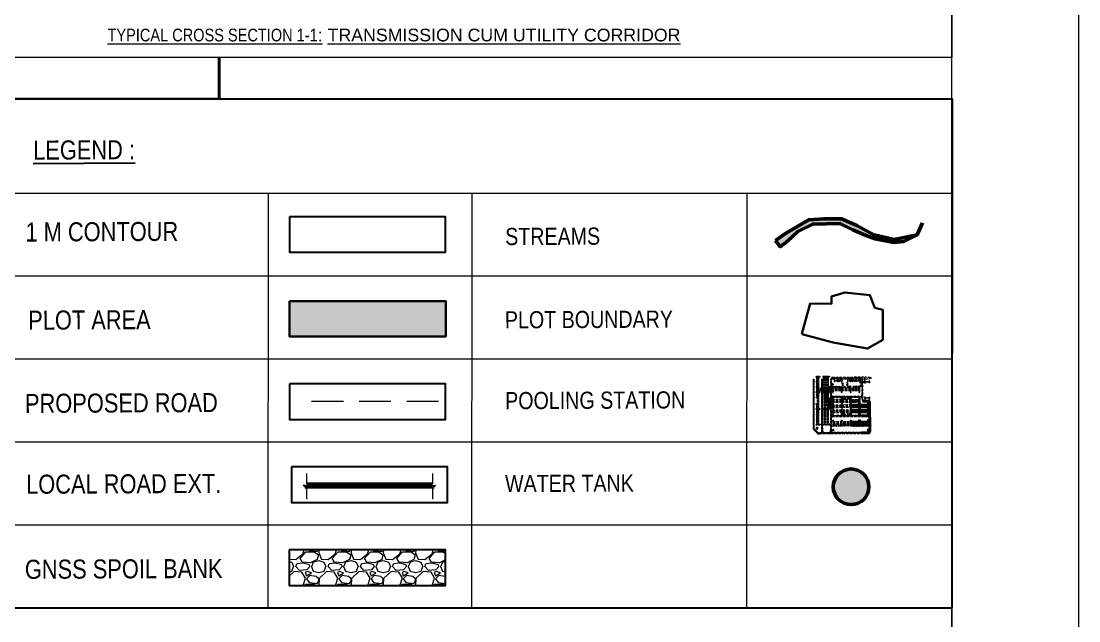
# Model space of a CAD drawing. Header units: metres. Extents: x 199095 to 216734, y 1644234 to 1657008.
# Drawn here: x 212570 to 216734, y 1646596 to 1648958 of the extents above; entities that cross this region are included whole.
import ezdxf

# ---------------------------------------------------------------- set-up
doc = ezdxf.new("R2010")
doc.units = ezdxf.units.M
for name, pattern in [('CENTER', [2, 1.25, -0.25, 0.25, -0.25]), ('DASHED', [0.75, 0.5, -0.25]), ('HIDDEN', [0.375, 0.25, -0.125]), ('PHANTOM2', [1.25, 0.625, -0.125, 0.125, -0.125, 0.125, -0.125])]:
    doc.linetypes.add(name, pattern=pattern)
doc.layers.add('ASSIGNED LAND', color=7, linetype='Continuous', true_color=0xffffdb)
for name, color, linetype in [('C-ANNO-MATC', 7, 'DASHED'), ('E-LAY-DIM', 7, 'Continuous'), ('E-LAY-ROAD', 7, 'Continuous'), ('G_CART TRACK', 6, 'DASHED'), ('GRID LINES', 250, 'Continuous'), ('name power lines', 1, 'Continuous'), ('Names', 1, 'Continuous'), ('TITLE BOX', 7, 'Continuous')]:
    doc.layers.add(name, color=color, linetype=linetype)
for name, color, linetype, lineweight in [('E-LAY-CNTRL', 1, 'CENTER', 0), ('E-LAY-EXIST', 8, 'HIDDEN', 0), ('PLOT BOUNDARY', 1, 'Continuous', 30), ('STREAM', 141, 'Continuous', 0)]:
    doc.layers.add(name, color=color, linetype=linetype, lineweight=lineweight)
doc.styles.get("Standard").update_dxf_attribs({"font": 'ARIALN.TTF'})

# ---------------------------------------------------------------- blocks, each defined once
blk = doc.blocks.new('TWR_CTG_p')
for p, q in [((-750, 750), (-1750, 1250)), ((1750, 1250), (750, 750)), ((-750, -750), (-1750, -1250)), ((750, -750), (1750, -1250))]:
    blk.add_line(p, q)
for points in [[(-1750, -1250), (1750, -1250), (1750, 1250), (-1750, 1250)], [(-750, -750), (750, -750), (750, 750), (-750, 750)]]:
    blk.add_lwpolyline(points, close=True)
blk = doc.blocks.new('TWR_CTH_p')
for p, q in [((-750, 750), (-1750, 1250)), ((1750, 1250), (750, 750)), ((-750, -750), (-1750, -1250)), ((750, -750), (1750, -1250))]:
    blk.add_line(p, q)
for points in [[(-1750, -1250), (1750, -1250), (1750, 1250), (-1750, 1250)], [(-750, -750), (750, -750), (750, 750), (-750, 750)]]:
    blk.add_lwpolyline(points, close=True)
blk = doc.blocks.new('TWR_CC_p')
for p, q in [((-750, 750), (-1750, 1250)), ((1750, 1250), (750, 750)), ((-750, -750), (-1750, -1250)), ((750, -750), (1750, -1250))]:
    blk.add_line(p, q)
for points in [[(-1750, -1250), (1750, -1250), (1750, 1250), (-1750, 1250)], [(-750, -750), (750, -750), (750, 750), (-750, 750)]]:
    blk.add_lwpolyline(points, close=True)
blk = doc.blocks.new('TWR_CD_p')
for p, q in [((-750, 750), (-1750, 1750)), ((-100, 100), (-750, 750)), ((750, 750), (100, 100)), ((1750, 1750), (750, 750)), ((-1750, -1750), (-750, -750)), ((-100, -100), (-750, -750)), ((100, -100), (750, -750)), ((750, -750), (1750, -1750))]:
    blk.add_line(p, q)
for points in [[(-1750, -1750), (1750, -1750), (1750, 1750), (-1750, 1750)], [(-750, -750), (750, -750), (750, 750), (-750, 750)], [(-100, -100), (100, -100), (100, 100), (-100, 100)]]:
    blk.add_lwpolyline(points, close=True)
blk = doc.blocks.new('TWR_CTI_p')
for p, q in [((-750, 750), (-1750, 1750)), ((-100, 100), (-750, 750)), ((750, 750), (100, 100)), ((1750, 1750), (750, 750)), ((-1750, -1750), (-750, -750)), ((-100, -100), (-750, -750)), ((100, -100), (750, -750)), ((750, -750), (1750, -1750))]:
    blk.add_line(p, q)
for points in [[(-1750, -1750), (1750, -1750), (1750, 1750), (-1750, 1750)], [(-750, -750), (750, -750), (750, 750), (-750, 750)], [(-100, -100), (100, -100), (100, 100), (-100, 100)]]:
    blk.add_lwpolyline(points, close=True)
blk = doc.blocks.new('TWR_CTE_p')
for p, q in [((-750, 750), (-1750, 1750)), ((1750, 1750), (750, 750)), ((-1750, -1750), (-750, -750)), ((750, -750), (1750, -1750))]:
    blk.add_line(p, q)
for points in [[(-1750, -1750), (1750, -1750), (1750, 1750), (-1750, 1750)], [(-750, -750), (750, -750), (750, 750), (-750, 750)]]:
    blk.add_lwpolyline(points, close=True)
blk = doc.blocks.new('TWR_CTK_p')
for p, q in [((-750, 750), (-1750, 1750)), ((-100, 100), (-750, 750)), ((750, 750), (100, 100)), ((1750, 1750), (750, 750)), ((-1750, -1750), (-750, -750)), ((-100, -100), (-750, -750)), ((100, -100), (750, -750)), ((750, -750), (1750, -1750))]:
    blk.add_line(p, q)
for points in [[(-1750, -1750), (1750, -1750), (1750, 1750), (-1750, 1750)], [(-750, -750), (750, -750), (750, 750), (-750, 750)], [(-100, -100), (100, -100), (100, 100), (-100, 100)]]:
    blk.add_lwpolyline(points, close=True)
blk = doc.blocks.new('TWR_CTD_p')
for p, q in [((-750, 750), (-1750, 1250)), ((1750, 1250), (750, 750)), ((-750, -750), (-1750, -1250)), ((750, -750), (1750, -1250))]:
    blk.add_line(p, q)
for points in [[(-1750, -1250), (1750, -1250), (1750, 1250), (-1750, 1250)], [(-750, -750), (750, -750), (750, 750), (-750, 750)]]:
    blk.add_lwpolyline(points, close=True)
blk = doc.blocks.new('SS')
at = {"color": 8, "lineweight": -2}
blk.add_line((1.3, 98.5, 0.2), (1.3, 95.3, 0.2), dxfattribs=at)
at = {"layer": 'E-LAY-CNTRL', "color": 8}
for p, q in [((-174.4, 6.3, -0.2), (-174.8, 95.4, -0.1)), ((-148.1, -0.9), (-148.6, 95.8)), ((-120.6, -0.7), (-121, 96.3)), ((-110.1, 91.8), (-110.5, 96.5)), ((-100.9, 91.8), (-100.5, 96.7)), ((-96.3, 91.8), (-96.7, 96.8)), ((-87.1, 91.9), (-86.7, 96.9)), ((-68.6, 92), (-69.1, 97.2)), ((-59.4, 92), (-59, 97.4)), ((-29.5, 90.2), (-29.5, 97.9)), ((-23.6, 58.9, -0.1), (-23.7, 96.8, 0.1)), ((-15.7, 90.2), (-15.7, 98.2)), ((-120.9, 63.5), (-23.6, 63.9)), ((-20.3, 55.6, 0.1), (-3.3, 55.7, 0.1)), ((0, 52.6, -0.1), (0.2, 2.9, -0.2)), ((-120.7, 29.5), (0.1, 30)), ((-71, -0.5), (-162.6, -0.9)), ((-105.2, -0.7), (-3.1, -0.2))]:
    blk.add_line(p, q, dxfattribs=at)
for points in [[(-174.7, 86.8), (-174.8, 95.4)], [(-174.7, 86.8), (-174.8, 95.4)], [(-23.7, 96.8), (-121, 96.3)]]:
    blk.add_lwpolyline(points, dxfattribs=at)
for centre, start, end in [((-20.3, 58.9, -0.1), 180.254, 270.254), ((-3.3, 52.4, -0.1), 0.254, 90.254), ((-3.1, 3.1), 270.254, 0.254)]:
    blk.add_arc(centre, 3.27, start, end, dxfattribs=at)
at = {"layer": 'E-LAY-DIM', "color": 8}
for p, q in [((-2.3, 3.3, 0), (-5.2, 6.2, 0)), ((-2.3, 6.2, 0), (-5.1, 3.3, 0))]:
    blk.add_line(p, q, dxfattribs=at)
at = {"layer": 'E-LAY-DIM', "color": 8, "elevation": 0}
blk.add_lwpolyline([(-2.3, 6.2), (-2.3, 3.3), (-5.1, 3.3), (-5.2, 6.2)], close=True, dxfattribs=at)
at = {"layer": 'E-LAY-EXIST', "color": 8, "linetype": 'PHANTOM2'}
for p, q in [((-175.4, 5.7, -0.2), (-175.8, 95.4, -0.1)), ((-173.3, 6.9, -0.2), (-173.7, 95.4, -0.1)), ((-164.6, 99.3), (-167.6, 99.3)), ((-166.6, 99.3), (-166.5, 90.1)), ((-166.1, 99.2), (-166.2, 99.4)), ((-166.1, 99.4), (-166.2, 99.2)), ((-166.1, 97.8), (-166.1, 100.8)), ((-156.9, 99.8), (-166.1, 99.7)), ((-156.9, 98.9), (-166.1, 98.9)), ((-165.7, 99.3), (-165.7, 90.1)), ((-163.5, 14.5), (-163.8, 98.9)), ((-161.2, 14.5), (-161.5, 98.9)), ((-158.8, 14.5), (-159.2, 98.9)), ((-155.4, 99.3), (-158.4, 99.3)), ((-156.9, 97.8), (-156.9, 100.8)), ((-149.2, 2.4, -0.2), (-149.6, 95.8, -0.1)), ((-147.1, 2.4, -0.2), (-147.5, 95.9, -0.1)), ((-143.9, 99.4), (-146.9, 99.4)), ((-145.4, 97.9), (-145.4, 100.9)), ((-136.2, 99.9), (-145.4, 99.8)), ((-136.2, 99), (-145.4, 99)), ((-142.7, 14.6), (-143.1, 99)), ((-140.4, 14.6), (-140.8, 99)), ((-138.1, 14.6), (-138.5, 99)), ((-134.7, 99.4), (-137.7, 99.4)), ((-136.2, 97.9), (-136.2, 100.9)), ((-127, 99.9), (-136.2, 99.9)), ((-127, 99), (-136.2, 99)), ((-133.5, 14.6), (-133.9, 99)), ((-131.2, 14.6), (-131.6, 99)), ((-128.9, 14.6), (-129.3, 99)), ((-125.5, 99.5), (-128.5, 99.5)), ((-127, 98), (-127, 101)), ((-164.6, 90.1), (-167.6, 90.1)), ((-164.6, 80.9), (-167.6, 80.9)), ((-166.5, 90.1), (-166.5, 80.9)), ((-166.5, 80.9), (-166.4, 71.6)), ((-166.1, 91.6), (-166.1, 88.6)), ((-166.1, 82.4), (-166, 79.4)), ((-165.7, 90.1), (-165.6, 80.9)), ((-165.6, 80.9), (-165.6, 71.6)), ((-115.8, 78.8), (-165.6, 78.6)), ((-115.8, 76.5), (-165.6, 76.3)), ((-125.4, 81), (-128.4, 81)), ((-127.3, 81), (-127.3, 71.8)), ((-126.9, 82.5), (-126.9, 79.5)), ((-126.5, 81), (-126.4, 71.8)), ((-32.8, 79.1), (-59.6, 79)), ((-32.8, 76.8), (-59.6, 76.7)), ((-53.3, 92), (-56.3, 92)), ((-54.8, 90.5), (-54.8, 93.5)), ((-45.6, 92.5), (-54.8, 92.4)), ((-45.6, 91.6), (-54.8, 91.6)), ((-49.4, 81.4), (-52.4, 81.4)), ((-50.8, 79.9), (-50.9, 82.9)), ((-41.6, 81.8), (-50.9, 81.8)), ((-41.6, 81), (-50.9, 80.9)), ((-44.1, 92.1), (-47.1, 92)), ((-45.6, 90.6), (-45.6, 93.6)), ((-40.1, 81.4), (-43.1, 81.4)), ((-41.6, 79.9), (-41.6, 82.9)), ((-32.4, 81.9), (-41.6, 81.8)), ((-32.4, 81), (-41.6, 81)), ((-41, 90.6), (-41, 93.6)), ((-31.8, 92.5), (-41, 92.5)), ((-31.8, 91.7), (-41, 91.6)), ((-30.9, 81.5), (-33.9, 81.4)), ((-30.3, 92.1), (-33.3, 92.1)), ((-32.8, 72.2), (-32.9, 81.5)), ((-32.4, 80), (-32.4, 83)), ((-32, 72.2), (-32, 81.5)), ((-31.8, 90.6), (-31.8, 93.6)), ((-164.5, 71.7), (-167.5, 71.6)), ((-164.5, 62.4), (-167.5, 62.4)), ((-166.4, 71.6), (-166.4, 62.4)), ((-166, 71.6), (-166.1, 71.7)), ((-166, 71.7), (-166.1, 71.6)), ((-166, 70.2), (-166, 73.1)), ((-156.8, 72.1), (-166, 72.1)), ((-156.8, 71.3), (-166, 71.2)), ((-166, 63.9), (-166, 60.9)), ((-115.8, 74.2), (-165.6, 74)), ((-165.6, 71.6), (-165.5, 62.4)), ((-155.3, 71.7), (-158.3, 71.7)), ((-156.8, 70.2), (-156.8, 73.2)), ((-143.8, 71.7), (-146.8, 71.7)), ((-145.3, 70.2), (-145.3, 73.2)), ((-136.1, 72.2), (-145.3, 72.2)), ((-136.1, 71.3), (-145.3, 71.3)), ((-115.7, 58), (-142.9, 57.9)), ((-134.6, 71.8), (-137.6, 71.8)), ((-136.1, 70.3), (-136.1, 73.3)), ((-126.8, 72.3), (-136.1, 72.2)), ((-126.8, 71.4), (-136.1, 71.3)), ((-125.3, 71.8), (-128.3, 71.8)), ((-125.3, 60.3), (-128.3, 60.3)), ((-127.2, 60.3), (-127.2, 51.1)), ((-126.8, 70.3), (-126.9, 73.3)), ((-126.8, 61.8), (-126.8, 58.8)), ((-126.4, 60.3), (-126.3, 51.1)), ((-32.8, 74.5), (-59.6, 74.4)), ((-32.8, 58.4), (-59.5, 58.3)), ((-30.9, 72.2), (-33.9, 72.2)), ((-30.8, 60.7), (-33.8, 60.7)), ((-32.8, 60.7), (-32.7, 51.5)), ((-32.4, 70.7), (-32.4, 73.7)), ((-32.3, 62.2), (-32.3, 59.2)), ((-31.9, 60.7), (-31.9, 51.5)), ((-164.4, 50.9), (-167.4, 50.9)), ((-164.4, 41.7), (-167.4, 41.7)), ((-166.4, 50.9), (-166.3, 41.7)), ((-166.3, 41.7), (-166.3, 32.5)), ((-165.9, 52.4), (-165.9, 49.4)), ((-165.9, 40.2), (-165.9, 43.2)), ((-156.7, 42.2), (-165.9, 42.1)), ((-165.8, 41.6), (-165.9, 41.8)), ((-165.8, 41.8), (-165.9, 41.6)), ((-156.7, 41.3), (-165.9, 41.3)), ((-165.5, 50.9), (-165.4, 41.7)), ((-165.4, 41.7), (-165.4, 32.5)), ((-155.2, 41.7), (-158.2, 41.7)), ((-156.7, 40.2), (-156.7, 43.2)), ((-143.6, 41.8), (-146.6, 41.8)), ((-145.1, 40.3), (-145.2, 43.3)), ((-135.9, 42.3), (-145.1, 42.2)), ((-135.9, 41.4), (-145.1, 41.4)), ((-115.7, 55.7), (-140.6, 55.6)), ((-115.7, 53.4), (-138.3, 53.3)), ((-134.4, 41.8), (-137.4, 41.8)), ((-135.9, 40.3), (-135.9, 43.3)), ((-126.7, 42.3), (-135.9, 42.3)), ((-126.7, 41.4), (-135.9, 41.4)), ((-115.7, 48.8), (-133.7, 48.8)), ((-115.6, 46.5), (-131.3, 46.5)), ((-115.6, 44.2), (-129, 44.2)), ((-125.3, 51.1), (-128.3, 51.1)), ((-125.2, 41.9), (-128.2, 41.9)), ((-127.2, 51.1), (-127.1, 41.9)), ((-126.8, 52.6), (-126.7, 49.6)), ((-126.7, 40.4), (-126.7, 43.4)), ((-126.3, 51.1), (-126.3, 41.9)), ((-32.7, 56.1), (-59.5, 56)), ((-32.7, 53.8), (-59.5, 53.7)), ((-164.3, 32.5), (-167.3, 32.5)), ((-164.3, 23.3), (-167.3, 23.3)), ((-166.3, 32.5), (-166.2, 23.3)), ((-166.2, 23.3), (-166.2, 14)), ((-165.8, 34), (-165.8, 31)), ((-165.8, 24.8), (-165.8, 21.8)), ((-165.4, 32.5), (-165.4, 23.3)), ((-165.4, 23.3), (-165.3, 14)), ((-175.4, 5.7, 0.2), (-162.9, -2, 0.2)), ((-162.6, -0.9), (-174.4, 6.3)), ((-173.3, 6.9, 0.1), (-162.3, 0.2, 0.1)), ((-164.3, 14.1), (-167.3, 14)), ((-163.6, 9.4), (-166.8, 5.8)), ((-166.8, 9.3), (-163.6, 5.8)), ((-165.8, 12.6), (-165.8, 15.5)), ((-156.5, 14.5), (-165.8, 14.5)), ((-165.7, 14), (-165.8, 14.1)), ((-165.7, 14.1), (-165.8, 14)), ((-156.5, 13.7), (-165.8, 13.6)), ((-162.3, 0.2, 0.1), (-151.4, 0.2, 0.1)), ((-155, 14.1), (-158, 14.1)), ((-156.5, 12.6), (-156.5, 15.6)), ((-143.5, 14.1), (-146.5, 14.1)), ((-145, 12.6), (-145, 15.6)), ((-135.8, 14.6), (-145, 14.6)), ((-135.8, 13.7), (-145, 13.7)), ((-144.9, 0.2, 0.1), (-123.9, 0.3, 0)), ((-134.3, 14.2), (-137.3, 14.2)), ((-135.8, 12.7), (-135.8, 15.7)), ((-126.6, 14.7), (-135.8, 14.6)), ((-126.6, 13.8), (-135.8, 13.7)), ((-125.1, 14.2), (-128.1, 14.2)), ((-126.6, 12.7), (-126.6, 15.7)), ((-162.9, -2, 0.2), (-117.7, -1.8, 0.1))]:
    blk.add_line(p, q, dxfattribs=at)
at = {"layer": 'E-LAY-EXIST', "color": 8}
for p, q in [((-122.1, 96.3, 0), (-122.1, 94.7, 0)), ((-121.7, 2.5, -0.2), (-122.1, 94.7, -0.2)), ((-25.9, 95.2, 0.5), (-118.9, 94.8, 0)), ((-12.1, 98.4, 0), (-117.9, 97.9, 0)), ((-24.7, 67.1, -0.1), (-24.8, 94.1, 0)), ((-22.5, 58.9, 0), (-22.6, 94.1, 0)), ((-11.8, 95.2, 0.5), (-21.6, 95.2, 0.5)), ((-12.1, 98.4, 0), (1.3, 98.5, 0)), ((1.3, 95.3, -0.1), (-12.1, 95.2, -0.2)), ((-119.8, 66.8, 0), (-119.9, 93.7, -0.2)), ((-114.2, 87.2), (-117.1, 84.3)), ((-114.2, 84.3), (-117.1, 87.2)), ((-113.9, 81.1), (-116.9, 81.1)), ((-115.8, 71.9), (-115.8, 81.1)), ((-115.4, 79.6), (-115.4, 82.6)), ((-106.2, 81.6), (-115.4, 81.5)), ((-106.1, 80.7), (-115.4, 80.7)), ((-114.9, 71.9), (-114.9, 81.1)), ((-88.1, 78.9), (-114.9, 78.8)), ((-88.1, 76.6), (-114.9, 76.5)), ((-108.6, 91.8), (-111.6, 91.8)), ((-110.1, 90.3), (-110.1, 93.3)), ((-100.9, 92.2), (-110.1, 92.2)), ((-100.9, 91.4), (-110.1, 91.3)), ((-104.7, 81.1), (-107.6, 81.1)), ((-106.1, 79.6), (-106.2, 82.6)), ((-96.9, 81.6), (-106.2, 81.6)), ((-96.9, 80.7), (-106.1, 80.7)), ((-99.4, 91.8), (-102.4, 91.8)), ((-100.9, 90.3), (-100.9, 93.3)), ((-95.4, 81.2), (-98.4, 81.2)), ((-94.8, 91.8), (-97.8, 91.8)), ((-96.9, 79.7), (-96.9, 82.7)), ((-87.7, 81.6), (-96.9, 81.6)), ((-87.7, 80.8), (-96.9, 80.7)), ((-96.3, 90.3), (-96.3, 93.3)), ((-87.1, 92.3), (-96.3, 92.3)), ((-87.1, 91.4), (-96.3, 91.4)), ((-86.2, 81.2), (-89.2, 81.2)), ((-85.6, 91.9), (-88.6, 91.9)), ((-88.1, 72), (-88.2, 81.2)), ((-87.7, 79.7), (-87.7, 82.7)), ((-78.5, 81.7), (-87.7, 81.6)), ((-78.5, 80.8), (-87.7, 80.8)), ((-87.2, 72), (-87.3, 81.2)), ((-60.5, 79), (-87.3, 78.9)), ((-60.5, 76.7), (-87.3, 76.6)), ((-87.1, 90.4), (-87.1, 93.4)), ((-77, 81.3), (-80, 81.2)), ((-78.5, 82.7), (-78.5, 79.8)), ((-67.8, 81.3), (-70.8, 81.3)), ((-67.1, 92), (-70.1, 91.9)), ((-69.3, 79.8), (-69.3, 82.8)), ((-60.1, 81.8), (-69.3, 81.7)), ((-60.1, 80.9), (-69.3, 80.9)), ((-68.6, 90.5), (-68.6, 93.4)), ((-59.4, 92.4), (-68.6, 92.4)), ((-59.4, 91.6), (-68.6, 91.5)), ((-58.6, 81.3), (-61.6, 81.3)), ((-57.9, 92), (-60.9, 92)), ((-60.5, 72.1), (-60.5, 81.3)), ((-60.1, 79.8), (-60.1, 82.8)), ((-59.6, 72.1), (-59.6, 81.3)), ((-59.4, 90.5), (-59.4, 93.5)), ((-39.5, 92.1), (-42.5, 92.1)), ((-26.8, 84.9, 0), (-29.7, 82, 0)), ((-26.8, 82, 0), (-29.7, 84.8, 0)), ((-119.7, 32.8, 0), (-119.8, 60.2, 0)), ((-117.7, 64.6, 0.1), (-26.9, 65, -0.2)), ((-117.6, 62.4, 0), (-26.8, 62.8, -0.1)), ((-113.8, 71.9), (-116.8, 71.9)), ((-113.8, 60.4), (-116.8, 60.3)), ((-115.7, 60.3), (-115.7, 51.1)), ((-115.3, 70.4), (-115.3, 73.4)), ((-115.3, 61.8), (-115.3, 58.9)), ((-88.1, 74.3), (-114.9, 74.2)), ((-114.8, 60.4), (-114.8, 51.1)), ((-88, 58.2), (-114.8, 58)), ((-86.2, 72), (-89.2, 72)), ((-86.1, 60.5), (-89.1, 60.5)), ((-88.1, 60.5), (-88, 51.3)), ((-87.7, 70.5), (-87.7, 73.5)), ((-87.6, 62), (-87.6, 59)), ((-78.4, 60.9), (-87.6, 60.9)), ((-78.4, 60.1), (-87.6, 60)), ((-60.5, 74.4), (-87.3, 74.3)), ((-87.2, 60.5), (-87.2, 51.3)), ((-60.4, 58.3), (-87.2, 58.2)), ((-76.9, 60.5), (-79.9, 60.5)), ((-78.4, 62), (-78.4, 59)), ((-67.7, 60.6), (-70.7, 60.5)), ((-69.2, 62.1), (-69.2, 59.1)), ((-60, 61), (-69.2, 61)), ((-60, 60.2), (-69.2, 60.1)), ((-58.5, 72.1), (-61.5, 72.1)), ((-58.5, 60.6), (-61.5, 60.6)), ((-60.4, 60.6), (-60.4, 51.4)), ((-60, 70.6), (-60, 73.6)), ((-60, 62.1), (-60, 59.1)), ((-59.5, 60.6), (-59.5, 51.4)), ((-24.6, 58.9, -0.1), (-24.7, 60.7, -0.1)), ((-116.1, 38.9), (-118.9, 36)), ((-116, 36), (-118.9, 38.9)), ((-113.7, 51.1), (-116.7, 51.1)), ((-113.7, 41.9), (-116.7, 41.9)), ((-115.7, 51.1), (-115.6, 41.9)), ((-115.6, 41.9), (-115.6, 32.7)), ((-115.2, 52.6), (-115.2, 49.6)), ((-115.2, 43.4), (-115.2, 40.4)), ((-88, 55.9), (-114.8, 55.7)), ((-88, 53.6), (-114.8, 53.4)), ((-114.8, 51.1), (-114.8, 41.9)), ((-88, 49), (-114.8, 48.8)), ((-88, 46.6), (-114.8, 46.5)), ((-88, 44.3), (-114.8, 44.2)), ((-114.8, 41.9), (-114.7, 32.7)), ((-88, 39.7), (-114.8, 39.6)), ((-86.1, 51.3), (-89.1, 51.3)), ((-86, 42), (-89, 42)), ((-88, 51.3), (-88, 42)), ((-88, 42), (-87.9, 32.8)), ((-87.6, 52.8), (-87.6, 49.8)), ((-87.6, 43.5), (-87.5, 40.5)), ((-60.4, 56), (-87.2, 55.9)), ((-60.4, 53.7), (-87.2, 53.6)), ((-87.2, 51.3), (-87.1, 42)), ((-60.4, 49.1), (-87.1, 49)), ((-60.4, 46.8), (-87.1, 46.7)), ((-60.3, 44.5), (-87.1, 44.3)), ((-87.1, 42), (-87.1, 32.8)), ((-60.3, 39.9), (-87.1, 39.7)), ((-58.4, 51.4), (-61.4, 51.4)), ((-58.4, 42.2), (-61.4, 42.2)), ((-60.4, 51.4), (-60.3, 42.2)), ((-60.3, 42.2), (-60.3, 32.9)), ((-59.9, 52.9), (-59.9, 49.9)), ((-59.9, 43.7), (-59.9, 40.7)), ((-59.5, 51.4), (-59.5, 42.2)), ((-59.5, 42.2), (-59.4, 33)), ((-119.5, 2.5, -0.2), (-119.6, 26.5, 0)), ((-117.6, 28.4, 0), (-26.7, 28.8, -0.2)), ((-117.5, 30.6, 0), (-26.7, 31, -0.2)), ((-113.7, 32.7), (-116.6, 32.7)), ((-113.6, 21.2), (-116.6, 21.2)), ((-115.5, 21.2), (-115.5, 12)), ((-115.2, 34.2), (-115.1, 31.2)), ((-115.1, 22.7), (-115.1, 19.7)), ((-88, 37.4), (-114.7, 37.3)), ((-87.9, 35.1), (-114.7, 35)), ((-114.7, 21.2), (-114.6, 12)), ((-87.9, 19), (-114.7, 18.9)), ((-86, 32.8), (-89, 32.8)), ((-86, 21.3), (-89, 21.3)), ((-87.9, 21.3), (-87.8, 12.1)), ((-87.5, 34.3), (-87.5, 31.3)), ((-78.3, 33.3), (-87.5, 33.3)), ((-78.3, 32.4), (-87.5, 32.4)), ((-87.5, 22.8), (-87.4, 19.8)), ((-60.3, 37.6), (-87.1, 37.4)), ((-60.3, 35.3), (-87.1, 35.1)), ((-87, 21.3), (-87, 12.1)), ((-60.2, 19.1), (-87, 19)), ((-76.8, 32.9), (-79.8, 32.9)), ((-78.3, 34.4), (-78.3, 31.4)), ((-67.6, 32.9), (-70.6, 32.9)), ((-69.1, 34.4), (-69.1, 31.4)), ((-59.9, 33.4), (-69.1, 33.3)), ((-59.9, 32.5), (-69.1, 32.5)), ((-58.4, 33), (-61.4, 32.9)), ((-58.3, 21.4), (-61.3, 21.4)), ((-60.2, 21.4), (-60.2, 12.2)), ((-59.9, 34.4), (-59.9, 31.5)), ((-59.8, 22.9), (-59.8, 19.9)), ((-59.4, 21.4), (-59.3, 12.2)), ((-4.6, 34.7), (-4.6, 31.7)), ((-117.4, 0.4, 0), (-26.6, 0.8)), ((-113.9, 2.8), (-116.8, 5.7)), ((-113.9, 5.7), (-116.7, 2.8)), ((-113.6, 12), (-116.6, 12)), ((-115.1, 13.5), (-115.1, 10.5)), ((-105.8, 12.4), (-115.1, 12.4)), ((-105.8, 11.6), (-115.1, 11.5)), ((-87.9, 16.7), (-114.6, 16.6)), ((-87.9, 14.4), (-114.6, 14.3)), ((-104.3, 12), (-107.3, 12)), ((-105.9, 13.5), (-105.8, 10.5)), ((-96.6, 12.5), (-105.8, 12.4)), ((-96.6, 11.6), (-105.8, 11.6)), ((-95.1, 12.1), (-98.1, 12)), ((-96.6, 13.5), (-96.6, 10.6)), ((-87.4, 12.5), (-96.6, 12.5)), ((-87.4, 11.7), (-96.6, 11.6)), ((-85.9, 12.1), (-88.9, 12.1)), ((-87.4, 13.6), (-87.4, 10.6)), ((-78.2, 12.6), (-87.4, 12.5)), ((-78.2, 11.7), (-87.4, 11.7)), ((-60.2, 16.8), (-87, 16.7)), ((-60.2, 14.5), (-87, 14.4)), ((-76.7, 12.1), (-79.7, 12.1)), ((-78.2, 13.6), (-78.2, 10.6)), ((-69, 12.6), (-78.2, 12.6)), ((-69, 11.7), (-78.2, 11.7)), ((-67.5, 12.2), (-70.5, 12.2)), ((-69, 13.7), (-69, 10.7)), ((-59.8, 12.6), (-69, 12.6)), ((-59.8, 11.8), (-69, 11.7)), ((-58.3, 12.2), (-61.3, 12.2)), ((-59.8, 13.7), (-59.8, 10.7)), ((-117.7, -1.8, 0.1), (-26.6, -1.4))]:
    blk.add_line(p, q, dxfattribs=at)
for points in [[(-114.2, 87.2), (-114.2, 84.3), (-117.1, 84.3), (-117.1, 87.2)], [(-84.8, 89), (-84.7, 83.8), (-86.7, 83.8), (-86.8, 89)], [(-70.2, 89), (-70.2, 83.9), (-72.2, 83.9), (-72.2, 89)], [(-29.4, 90.2), (-29.5, 90.2), (-29.5, 90.1), (-29.4, 90.1)], [(-1.6, 61.5), (-1.7, 61.5), (-1.7, 61.4), (-1.6, 61.4)], [(-116.1, 38.9), (-116, 36), (-118.9, 36), (-118.9, 38.9)], [(-113.9, 5.7), (-113.9, 2.8), (-116.7, 2.8), (-116.8, 5.7)]]:
    blk.add_lwpolyline(points, close=True, dxfattribs=at)
for points, elevation in [([(-26.8, 84.9), (-26.8, 82), (-29.7, 82), (-29.7, 84.8)], 0), ([(-15.5, 61.5), (-15.6, 61.5), (-15.6, 61.4), (-15.5, 61.4)], -0.2)]:
    blk.add_lwpolyline(points, close=True, dxfattribs=dict(at, elevation=elevation))
at = {"layer": 'E-LAY-EXIST', "color": 8, "linetype": 'PHANTOM2'}
for points in [[(-2.4, 90.8), (-2.4, 89.7), (-15.1, 89.6), (-15.1, 90.7)], [(-0.5, 91.5), (-3.1, 91.5), (-3.1, 88.9), (-0.5, 88.9)], [(-1.2, 90.8), (-2.4, 90.8), (-2.4, 89.7), (-1.2, 89.7)], [(-1.8, 90.3), (-1.9, 90.3), (-1.9, 90.2), (-1.8, 90.2)], [(-2.3, 62.1), (-2.3, 60.9), (-14.9, 60.9), (-14.9, 62)], [(-0.4, 62.7), (-3, 62.7), (-3, 60.1), (-0.4, 60.1)], [(-1.1, 62), (-2.3, 62), (-2.3, 60.9), (-1.1, 60.9)], [(-163.6, 9.4), (-163.6, 5.8), (-166.8, 5.8), (-166.8, 9.3)]]:
    blk.add_lwpolyline(points, close=True, dxfattribs=at)
for points in [[(-3.8, 90.2), (0.2, 90.2)], [(-3.1, 88.9), (-0.5, 91.5)], [(-0.5, 88.9), (-3.1, 91.5)], [(-3.7, 61.4), (0.3, 61.4)], [(-3, 60.1), (-0.4, 62.7)], [(-0.4, 60.1), (-3, 62.7)]]:
    blk.add_lwpolyline(points, dxfattribs=at)
at = {"layer": 'E-LAY-EXIST', "color": 8, "linetype": 'PHANTOM2', "elevation": -0.2}
for points in [[(-17.5, 61.4), (-13.5, 61.4)], [(-16.8, 60.1), (-14.2, 62.7)], [(-14.2, 60.1), (-16.8, 62.7)]]:
    blk.add_lwpolyline(points, dxfattribs=at)
for points in [[(-14.2, 62.7), (-16.8, 62.7), (-16.8, 60.1), (-14.2, 60.1)], [(-14.9, 62), (-16.1, 62), (-16.1, 60.8), (-14.9, 60.9)]]:
    blk.add_lwpolyline(points, close=True, dxfattribs=at)
at = {"layer": 'E-LAY-EXIST', "color": 8}
for centre, radius, start, end in [((-118.9, 93.7, 0), 1.08, 90.254, 180.254), ((-117.9, 99, 0), 1.08, 180.254, 270.254), ((-25.9, 94.1, 0), 1.08, 0.254, 90.254), ((-21.6, 94.1, 0), 1.08, 90.254, 180.254), ((-117.6, 66.8, 0), 2.19, 180.254, 270.254), ((-117.6, 60.2, 0), 2.19, 90.254, 180.254), ((-26.9, 67.2, -0.2), 2.19, 270.254, 0.254), ((-26.8, 60.6, -0.2), 2.19, 0.254, 90.254), ((-20.3, 58.9, -0.1), 4.35, 180.254, 270.254), ((-117.5, 32.8, 0), 2.19, 180.254, 270.254), ((-117.5, 26.3, 0), 2.19, 90.254, 180.254), ((-117.4, 2.6, -0.2), 4.35, 180.254, 270.254), ((-117.4, 2.6, -0.2), 2.19, 180.254, 270.254)]:
    blk.add_arc(centre, radius, start, end, dxfattribs=at)
at = {"layer": 'E-LAY-EXIST', "color": 8, "linetype": 'PHANTOM2'}
for centre, start, end in [((-151.4, 2.4, -0.2), 270.254, 0.254), ((-144.9, 2.4, -0.2), 180.254, 270.254)]:
    blk.add_arc(centre, 2.19, start, end, dxfattribs=at)
at = {"layer": 'E-LAY-ROAD', "color": 8, "ltscale": 2500}
for p, q in [((-3.3, 56.8, -0.1), (-20.3, 56.7, -0.1)), ((-32.7, 49.2), (-59.5, 49.1)), ((-32.7, 46.9), (-59.5, 46.8)), ((-32.7, 44.6), (-59.5, 44.5)), ((-32.7, 40), (-59.5, 39.9)), ((-32.7, 37.7), (-59.4, 37.6)), ((-30.8, 51.5), (-33.8, 51.5)), ((-30.8, 42.3), (-33.7, 42.3)), ((-32.7, 51.5), (-32.7, 42.3)), ((-32.7, 42.3), (-32.6, 33.1)), ((-32.3, 53), (-32.3, 50)), ((-32.3, 43.8), (-32.2, 40.8)), ((-31.9, 51.5), (-31.8, 42.3)), ((-5.1, 49.3), (-31.8, 49.2)), ((-5.1, 47), (-31.8, 46.9)), ((-5, 44.7), (-31.8, 44.6)), ((-31.8, 42.3), (-31.8, 33.1)), ((-5, 40.1), (-31.8, 40)), ((-5, 37.8), (-31.8, 37.7)), ((-3.3, 54.6, -0.1), (-20.3, 54.5, -0.1)), ((-3.1, 51.6), (-6.1, 51.6)), ((-3.1, 42.4), (-6.1, 42.4)), ((-5.1, 51.6), (-5, 42.4)), ((-5, 42.4), (-5, 33.2)), ((-4.6, 53.1), (-4.6, 50.1)), ((-4.6, 43.9), (-4.6, 40.9)), ((-4.2, 51.6), (-4.2, 42.4)), ((-4.2, 42.4), (-4.1, 33.2)), ((-1, 33.3, -0.2), (-1.1, 52.4, -0.1)), ((-32.7, 35.4), (-59.4, 35.3)), ((-32.6, 19.2), (-59.4, 19.1)), ((-30.7, 33.1), (-33.7, 33.1)), ((-30.7, 21.6), (-33.7, 21.5)), ((-32.6, 21.6), (-32.5, 12.3)), ((-32.2, 34.6), (-32.2, 31.6)), ((-32.2, 23), (-32.2, 20.1)), ((-5, 35.5), (-31.8, 35.4)), ((-31.7, 21.6), (-31.7, 12.3)), ((-4.9, 19.4), (-31.7, 19.2)), ((-26.7, 31, -0.2), (-3.2, 31.1, -0.2)), ((-26.7, 28.8, -0.2), (-3.2, 29, -0.2)), ((-3.1, 33.2), (-6.1, 33.2)), ((-3, 21.7), (-6, 21.7)), ((-4.9, 21.7), (-4.9, 12.5)), ((-4.5, 23.2), (-4.5, 20.2)), ((-4.1, 21.7), (-4, 12.5)), ((-0.9, 3, -0.3), (-1, 26.8, -0.2)), ((-50.6, 12.7), (-59.8, 12.6)), ((-50.5, 11.8), (-59.8, 11.8)), ((-32.6, 16.9), (-59.4, 16.8)), ((-32.6, 14.6), (-59.3, 14.5)), ((-49.1, 12.3), (-52, 12.2)), ((-50.6, 13.8), (-50.5, 10.8)), ((-41.3, 12.7), (-50.6, 12.7)), ((-41.3, 11.9), (-50.5, 11.8)), ((-39.8, 12.3), (-42.8, 12.3)), ((-41.3, 13.8), (-41.3, 10.8)), ((-32.1, 12.8), (-41.3, 12.7)), ((-32.1, 11.9), (-41.3, 11.9)), ((-30.6, 12.3), (-33.6, 12.3)), ((-32.1, 13.8), (-32.1, 10.8)), ((-22.9, 12.8), (-32.1, 12.8)), ((-22.9, 11.9), (-32.1, 11.9)), ((-4.9, 17.1), (-31.7, 16.9)), ((-4.9, 14.8), (-31.7, 14.6)), ((-26.6, 0.8), (-3.1, 0.9)), ((-21.4, 12.4), (-24.4, 12.4)), ((-22.9, 13.9), (-22.9, 10.9)), ((-13.7, 12.8), (-22.9, 12.8)), ((-13.7, 12.8), (-22.9, 12.8)), ((-13.7, 12), (-22.9, 11.9)), ((-13.7, 12), (-22.9, 11.9)), ((-12.2, 12.4), (-15.2, 12.4)), ((-13.7, 13.9), (-13.7, 10.9)), ((-4.5, 12.9), (-13.7, 12.8)), ((-4.5, 12), (-13.7, 12)), ((-3, 12.5), (-6, 12.5)), ((-4.5, 14), (-4.5, 11)), ((-26.6, -1.4), (-3.1, -1.3))]:
    blk.add_line(p, q, dxfattribs=at)
at = {"layer": 'E-LAY-ROAD', "color": 8}
blk.add_line((1.3, 2.9, -0.1), (1, 52.6, 0), dxfattribs=at)
at = {"layer": 'E-LAY-ROAD', "color": 8, "ltscale": 2500}
for points in [[(-31.5, 90.1), (-27.4, 90.1)], [(-30.8, 88.8), (-28.2, 91.4)], [(-28.2, 88.8), (-30.8, 91.4)], [(-29.5, 88.1), (-29.5, 92.1)], [(-17.7, 90.2), (-13.6, 90.2)], [(-16.9, 88.9), (-14.3, 91.5)], [(-14.3, 88.9), (-16.9, 91.5)], [(-15.6, 88.1), (-15.6, 92.2)]]:
    blk.add_lwpolyline(points, dxfattribs=at)
for points in [[(-28.2, 91.4), (-30.8, 91.4), (-30.8, 88.8), (-28.2, 88.8)], [(-28.9, 90.7), (-30, 90.7), (-30, 89.5), (-28.9, 89.5)], [(-16.2, 90.7), (-16.2, 89.6), (-28.9, 89.5), (-28.9, 90.7)], [(-14.3, 91.5), (-16.9, 91.5), (-16.9, 88.9), (-14.3, 88.9)], [(-15.1, 90.7), (-16.2, 90.7), (-16.2, 89.6), (-15.1, 89.6)], [(-15.6, 90.2), (-15.7, 90.2), (-15.7, 90.1), (-15.6, 90.1)]]:
    blk.add_lwpolyline(points, close=True, dxfattribs=at)
at = {"layer": 'E-LAY-ROAD', "color": 8}
for centre, radius, start, end in [((-20.3, 58.9, -0.1), 2.19, 180.254, 270.254), ((-3.3, 52.4, -0.1), 4.35, 0.254, 90.254), ((-3.3, 52.4, -0.1), 2.19, 0.254, 90.254), ((-3.2, 33.3, -0.2), 2.19, 270.254, 0.254), ((-3.2, 26.8, -0.2), 2.19, 0.254, 90.254), ((-123.9, 2.5, -0.2), 2.19, 270.254, 0.254), ((-3.1, 3.1), 2.19, 270.254, 0.254), ((-3.1, 3.1), 4.35, 270.254, 0.254)]:
    blk.add_arc(centre, radius, start, end, dxfattribs=at)
at = {"layer": 'E-LAY-EXIST', "color": 8, "linetype": 'PHANTOM2'}
for name, p, xscale, yscale, zscale, rotation in [('TWR_CD_p', (-166.1, 99.3), -0.0005759999753015984, 0.0005759999621659517, 0.000576, 270.2539845485064), ('TWR_CC_p', (-156.9, 99.3), -0.0005759999753015984, 0.0005759999621659517, 0.000576, 270.2539845485064), ('TWR_CTG_p', (-145.4, 99.4), -0.0005759999753015984, 0.0005759999621659517, 0.000576, 270.2539845485064), ('TWR_CTH_p', (-136.2, 99.4), -0.0005759999753015984, 0.0005759999621659517, 0.000576, 270.2539845485064), ('TWR_CTG_p', (-127, 99.5), -0.0005759999753015984, 0.0005759999621659517, 0.000576, 270.2539845485064), ('TWR_CTH_p', (-166.1, 90.1), -0.0005759999317107883, 0.0005759999621659517, 0.000576, 0.253986015247829), ('TWR_CTH_p', (-166.1, 80.9), -0.0005759999317107883, 0.0005759999621659517, 0.000576, 0.253986015247829), ('TWR_CTH_p', (-126.9, 81), -0.0005759999317107883, 0.0005759999621659517, 0.000576, 0.253986015247829), ('TWR_CTE_p', (-54.8, 92), 0.0005759999317107883, 0.0005759999317107883, 0.0005759999317107883, 180.2539860152478), ('TWR_CTD_p', (-50.9, 81.4), 0.0005759999753015984, 0.0005759999753015984, 0.0005759999753015984, 90.25398454850634), ('TWR_CTE_p', (-45.6, 92.1), 0.0005759999317107883, 0.0005759999317107883, 0.0005759999317107883, 180.2539860152478), ('TWR_CTE_p', (-41.6, 81.4), 0.0005759999317107883, 0.0005759999317107883, 0.0005759999317107883, 180.2539860152478), ('TWR_CTE_p', (-41, 92.1), 0.0005759999317107883, 0.0005759999317107883, 0.0005759999317107883, 180.2539860152478), ('TWR_CTE_p', (-32.4, 81.5), 0.0005759999317107883, 0.0005759999317107883, 0.0005759999317107883, 180.2539860152478), ('TWR_CTE_p', (-31.8, 92.1), 0.0005759999317107883, 0.0005759999317107883, 0.0005759999317107883, 180.2539860152478), ('TWR_CD_p', (-166, 71.6), -0.0005759999753015984, 0.0005759999621659517, 0.000576, 270.2539845485064), ('TWR_CTH_p', (-166, 62.4), -0.0005759999317107883, 0.0005759999621659517, 0.000576, 0.253986015247829), ('TWR_CC_p', (-156.8, 71.7), -0.0005759999753015984, 0.0005759999621659517, 0.000576, 270.2539845485064), ('TWR_CTG_p', (-145.3, 71.7), -0.0005759999753015984, 0.0005759999621659517, 0.000576, 270.2539845485064), ('TWR_CTH_p', (-136.1, 71.8), -0.0005759999753015984, 0.0005759999621659517, 0.000576, 270.2539845485064), ('TWR_CTH_p', (-126.8, 60.3), -0.0005759999317107883, 0.0005759999621659517, 0.000576, 0.253986015247829), ('TWR_CTG_p', (-126.8, 71.8), -0.0005759999753015984, 0.0005759999621659517, 0.000576, 270.2539845485064), ('TWR_CC_p', (-32.4, 72.2), 0.0005759999317107883, 0.0005759999317107883, 0.0005759999317107883, 180.2539860152478), ('TWR_CTI_p', (-32.3, 60.7), -0.0005759999317107883, 0.0005759999621659517, 0.000576, 0.253986015247829), ('TWR_CTH_p', (-165.9, 50.9), -0.0005759999317107883, 0.0005759999621659517, 0.000576, 0.253986015247829), ('TWR_CD_p', (-165.9, 41.7), -0.0005759999753015984, 0.0005759999621659517, 0.000576, 270.2539845485064), ('TWR_CC_p', (-156.7, 41.7), -0.0005759999753015984, 0.0005759999621659517, 0.000576, 270.2539845485064), ('TWR_CTG_p', (-145.1, 41.8), -0.0005759999753015984, 0.0005759999621659517, 0.000576, 270.2539845485064), ('TWR_CTH_p', (-135.9, 41.8), -0.0005759999753015984, 0.0005759999621659517, 0.000576, 270.2539845485064), ('TWR_CTH_p', (-126.8, 51.1), -0.0005759999317107883, 0.0005759999621659517, 0.000576, 0.253986015247829), ('TWR_CTG_p', (-126.7, 41.9), -0.0005759999753015984, 0.0005759999621659517, 0.000576, 270.2539845485064), ('TWR_CTH_p', (-165.8, 32.5), -0.0005759999317107883, 0.0005759999621659517, 0.000576, 0.253986015247829), ('TWR_CTH_p', (-165.8, 23.3), -0.0005759999317107883, 0.0005759999621659517, 0.000576, 0.253986015247829), ('TWR_CD_p', (-165.8, 14), -0.0005759999753015984, 0.0005759999621659517, 0.000576, 270.2539845485064), ('TWR_CC_p', (-156.5, 14.1), -0.0005759999753015984, 0.0005759999621659517, 0.000576, 270.2539845485064), ('TWR_CTG_p', (-145, 14.1), -0.0005759999753015984, 0.0005759999621659517, 0.000576, 270.2539845485064), ('TWR_CTH_p', (-135.8, 14.2), -0.0005759999753015984, 0.0005759999621659517, 0.000576, 270.2539845485064), ('TWR_CTG_p', (-126.6, 14.2), -0.0005759999753015984, 0.0005759999621659517, 0.000576, 270.2539845485064)]:
    blk.add_blockref(name, p, dxfattribs=dict(at, xscale=xscale, yscale=yscale, zscale=zscale, rotation=rotation))
at = {"layer": 'E-LAY-EXIST', "color": 8}
for name, p, xscale, yscale, zscale, rotation in [('TWR_CTE_p', (-115.4, 81.1), 0.0005759999317107883, 0.0005759999317107883, 0.0005759999317107883, 180.2539860152478), ('TWR_CTE_p', (-110.1, 91.8), 0.0005759999317107883, 0.0005759999317107883, 0.0005759999317107883, 180.2539860152478), ('TWR_CTD_p', (-106.2, 81.1), 0.0005759999753015984, 0.0005759999753015984, 0.0005759999753015984, 90.25398454850634), ('TWR_CTE_p', (-100.9, 91.8), 0.0005759999317107883, 0.0005759999317107883, 0.0005759999317107883, 180.2539860152478), ('TWR_CTD_p', (-96.9, 81.2), 0.0005759999753015984, 0.0005759999753015984, 0.0005759999753015984, 90.25398454850634), ('TWR_CTE_p', (-96.3, 91.8), 0.0005759999317107883, 0.0005759999317107883, 0.0005759999317107883, 180.2539860152478), ('TWR_CTE_p', (-87.7, 81.2), 0.0005759999317107883, 0.0005759999317107883, 0.0005759999317107883, 180.2539860152478), ('TWR_CTE_p', (-87.1, 91.9), 0.0005759999317107883, 0.0005759999317107883, 0.0005759999317107883, 180.2539860152478), ('TWR_CTD_p', (-78.5, 81.3), -0.0005759999754306121, 0.0005759999621659517, 0.000576, 90.25398744348959), ('TWR_CTE_p', (-69.3, 81.3), 0.0005759999317107883, 0.0005759999317107883, 0.0005759999317107883, 180.2539860152478), ('TWR_CTE_p', (-68.6, 92), 0.0005759999317107883, 0.0005759999317107883, 0.0005759999317107883, 180.2539860152478), ('TWR_CTE_p', (-60.1, 81.3), 0.0005759999317107883, 0.0005759999317107883, 0.0005759999317107883, 180.2539860152478), ('TWR_CTE_p', (-59.4, 92), 0.0005759999317107883, 0.0005759999317107883, 0.0005759999317107883, 180.2539860152478), ('TWR_CTE_p', (-115.3, 71.9), 0.0005759999317107883, 0.0005759999317107883, 0.0005759999317107883, 180.2539860152478), ('TWR_CTK_p', (-115.3, 60.4), -0.0005759999317107883, 0.0005759999621659517, 0.000576, 0.253986015247829), ('TWR_CTE_p', (-87.7, 72), 0.0005759999317107883, 0.0005759999317107883, 0.0005759999317107883, 180.2539860152478), ('TWR_CTK_p', (-87.6, 60.5), -0.0005759999317107883, 0.0005759999621659517, 0.000576, 0.253986015247829), ('TWR_CTD_p', (-78.4, 60.5), -0.0005759999754306121, 0.0005759999621659517, 0.000576, 90.25398744348959), ('TWR_CTD_p', (-69.2, 60.6), -0.0005759999754306121, 0.0005759999621659517, 0.000576, 90.25398744348959), ('TWR_CC_p', (-60, 72.1), 0.0005759999317107883, 0.0005759999317107883, 0.0005759999317107883, 180.2539860152478), ('TWR_CTI_p', (-60, 60.6), -0.0005759999317107883, 0.0005759999621659517, 0.000576, 0.253986015247829), ('TWR_CTH_p', (-115.2, 51.1), -0.0005759999317107883, 0.0005759999621659517, 0.000576, 0.253986015247829), ('TWR_CTG_p', (-115.2, 41.9), -0.0005759999317107883, 0.0005759999621659517, 0.000576, 0.253986015247829), ('TWR_CTH_p', (-87.6, 51.3), -0.0005759999317107883, 0.0005759999621659517, 0.000576, 0.253986015247829), ('TWR_CTG_p', (-87.5, 42), -0.0005759999317107883, 0.0005759999621659517, 0.000576, 0.253986015247829), ('TWR_CTH_p', (-59.9, 51.4), -0.0005759999317107883, 0.0005759999621659517, 0.000576, 0.253986015247829), ('TWR_CTG_p', (-59.9, 42.2), -0.0005759999317107883, 0.0005759999621659517, 0.000576, 0.253986015247829), ('TWR_CTG_p', (-115.2, 32.7), -0.0005759999317107883, 0.0005759999621659517, 0.000576, 0.253986015247829), ('TWR_CTE_p', (-115.1, 21.2), -0.0005759999317107883, 0.0005759999621659517, 0.000576, 0.253986015247829), ('TWR_CTG_p', (-87.5, 32.8), -0.0005759999317107883, 0.0005759999621659517, 0.000576, 0.253986015247829), ('TWR_CTE_p', (-87.5, 21.3), -0.0005759999317107883, 0.0005759999621659517, 0.000576, 0.253986015247829), ('TWR_CTD_p', (-78.3, 32.9), -0.0005759999754306121, 0.0005759999621659517, 0.000576, 90.25398744348959), ('TWR_CTD_p', (-69.1, 32.9), -0.0005759999754306121, 0.0005759999621659517, 0.000576, 90.25398744348959), ('TWR_CTG_p', (-59.9, 32.9), -0.0005759999317107883, 0.0005759999621659517, 0.000576, 0.253986015247829), ('TWR_CC_p', (-59.8, 21.4), -0.0005759999317107883, 0.0005759999621659517, 0.000576, 0.253986015247829), ('TWR_CTE_p', (-115.1, 12), -0.0005759999317107883, 0.0005759999621659517, 0.000576, 0.253986015247829), ('TWR_CTD_p', (-105.8, 12), -0.0005759999754306121, 0.0005759999621659517, 0.000576, 90.25398744348959), ('TWR_CTD_p', (-96.6, 12.1), -0.0005759999754306121, 0.0005759999621659517, 0.000576, 90.25398744348959), ('TWR_CTE_p', (-87.4, 12.1), -0.0005759999317107883, 0.0005759999621659517, 0.000576, 0.253986015247829), ('TWR_CTD_p', (-78.2, 12.1), -0.0005759999754306121, 0.0005759999621659517, 0.000576, 90.25398744348959), ('TWR_CTD_p', (-69, 12.2), -0.0005759999754306121, 0.0005759999621659517, 0.000576, 90.25398744348959), ('TWR_CTE_p', (-59.8, 12.2), -0.0005759999317107883, 0.0005759999621659517, 0.000576, 0.253986015247829)]:
    blk.add_blockref(name, p, dxfattribs=dict(at, xscale=xscale, yscale=yscale, zscale=zscale, rotation=rotation))
at = {"layer": 'E-LAY-ROAD', "color": 8, "ltscale": 2500, "yscale": 0.0005759999621659517, "zscale": 0.000576}
for name, p, xscale, rotation in [('TWR_CTH_p', (-32.3, 51.5), -0.0005759999317107883, 0.253986015247829), ('TWR_CTG_p', (-32.3, 42.3), -0.0005759999317107883, 0.253986015247829), ('TWR_CTH_p', (-4.6, 51.6), -0.0005759999317107883, 0.253986015247829), ('TWR_CTG_p', (-4.6, 42.4), -0.0005759999317107883, 0.253986015247829), ('TWR_CTG_p', (-32.2, 33.1), -0.0005759999317107883, 0.253986015247829), ('TWR_CC_p', (-32.2, 21.6), -0.0005759999317107883, 0.253986015247829), ('TWR_CTG_p', (-4.6, 33.2), -0.0005759999317107883, 0.253986015247829), ('TWR_CC_p', (-4.5, 21.7), -0.0005759999317107883, 0.253986015247829), ('TWR_CTD_p', (-50.5, 12.3), -0.0005759999754306121, 90.25398744348959), ('TWR_CTD_p', (-41.3, 12.3), -0.0005759999754306121, 90.25398744348959), ('TWR_CTE_p', (-32.1, 12.3), -0.0005759999317107883, 0.253986015247829), ('TWR_CTD_p', (-22.9, 12.4), -0.0005759999754306121, 90.25398744348959), ('TWR_CTD_p', (-13.7, 12.4), -0.0005759999754306121, 90.25398744348959), ('TWR_CTE_p', (-4.5, 12.5), -0.0005759999317107883, 0.253986015247829)]:
    blk.add_blockref(name, p, dxfattribs=dict(at, xscale=xscale, rotation=rotation))

msp = doc.modelspace()

# ---------------------------------------------------------------- hatches: boundary and pattern name
at = {"layer": 'ASSIGNED LAND'}
h = msp.add_hatch(color=256, dxfattribs=at)
h.dxf.hatch_style = 1
h.paths.add_polyline_path([(213626.6, 1647855.4), (213626.6, 1647715), (214241.5, 1647715), (214241.5, 1647855.4)])
at = {"layer": 'STREAM', "lineweight": 50}
h = msp.add_hatch(color=256, dxfattribs=at)
h.dxf.hatch_style = 1
h.paths.add_polyline_path([(215793.1, 1648160.7), (215844, 1648135.9), (215892.2, 1648114.5), (215932.5, 1648100.9), (216005.4, 1648086.3), (216044.8, 1648090.4), (216097.8, 1648116.6), (216006.1, 1648097.7), (215926.6, 1648116.6), (215860, 1648152.9), (215799.4, 1648179.4), (215730.5, 1648179.4), (215670.6, 1648175.1), (215645.2, 1648160.4), (215620.4, 1648146.1), (215578.4, 1648121.9), (215540.1, 1648093.2), (215558.1, 1648069.3), (215586.8, 1648090.8), (215627.5, 1648129.7), (215686.1, 1648158.4)])
h = msp.add_hatch(color=256, dxfattribs=at)
h.dxf.hatch_style = 1
edge = h.paths.add_edge_path()
edge.add_arc((215837.1, 1647123.7), 70.1, 0, 360)
at = {"layer": 'STREAM', "linetype": 'ByBlock', "lineweight": 9}
h = msp.add_hatch(dxfattribs=at)
h.set_pattern_fill('GRAVEL', color=256, scale=5)
h.paths.add_polyline_path([(213625.7, 1646875.3), (213625.7, 1646734.9), (214240.5, 1646734.9), (214240.5, 1646875.3)])

# ---------------------------------------------------------------- linework, layer by layer
at = {"flags": 128}
msp.add_lwpolyline([(213350, 1648814.1), (213350, 1648651.7), (212452.3, 1648651.7), (212452.3, 1646828), (199594.7, 1646828), (199594.7, 1656500)], dxfattribs=at)
msp.add_lwpolyline([(212452.3, 1648651.7), (216235.2, 1648651.7), (216233.6, 1646645.8), (212452.3, 1646645.8)], close=True)
at = {"elevation": -2076.1}
for points in [[(213626.3, 1648187.5), (213626.3, 1648047.1), (214241.2, 1648047.1), (214241.2, 1648187.5), (213626.3, 1648187.5)], [(213626.6, 1647855.4), (213626.6, 1647715), (214241.5, 1647715), (214241.5, 1647855.4), (213626.6, 1647855.4)], [(213626.3, 1647528.7), (213626.3, 1647388.3), (214241.2, 1647388.3), (214241.2, 1647528.7), (213626.3, 1647528.7)], [(213634.2, 1647202.3), (213634.2, 1647061.9), (214249, 1647061.9), (214249, 1647202.3), (213634.2, 1647202.3)], [(213625.7, 1646875.3), (213625.7, 1646734.9), (214240.5, 1646734.9), (214240.5, 1646875.3), (213625.7, 1646875.3)]]:
    msp.add_lwpolyline(points, close=True, dxfattribs=at)
at = {"linetype": 'ByBlock', "lineweight": 50, "elevation": -2076.1, "flags": 128}
for points in [[(214196.1, 1647124), (213687.1, 1647124)], [(213695.7, 1647134), (214187.5, 1647134)]]:
    msp.add_lwpolyline(points, dxfattribs=at)
at = {"linetype": 'ByBlock', "elevation": -2076.1, "flags": 128}
for points in [[(213687.1, 1647124), (214196.1, 1647124)], [(214187.5, 1647134), (213695.7, 1647134)]]:
    msp.add_lwpolyline(points, dxfattribs=at)
at = {"linetype": 'ByBlock', "lineweight": 9, "elevation": -2076.1, "flags": 128}
msp.add_lwpolyline([(213695.7, 1647134), (214187.5, 1647134)], dxfattribs=at)
at = {"linetype": 'Continuous', "lineweight": 9, "ltscale": 50}
msp.add_lwpolyline([(212452.3, 1646645.8), (216233.6, 1646645.8), (216233.6, 1644733.9), (212452.3, 1644733.9)], close=True, dxfattribs=at)
at = {"layer": 'ASSIGNED LAND', "elevation": -2076.1}
msp.add_lwpolyline([(213626.6, 1647855.4), (214241.5, 1647855.4), (214241.5, 1647715), (213626.6, 1647715)], close=True, dxfattribs=at)
at = {"layer": 'C-ANNO-MATC', "lineweight": 9, "ltscale": 250, "flags": 128}
msp.add_lwpolyline([(214213.6, 1647459.7), (214114.1, 1647459.7), (213654, 1647459.7)], dxfattribs=at)
at = {"layer": 'C-ANNO-MATC', "lineweight": 9, "ltscale": 250, "elevation": -2076.1, "flags": 128}
msp.add_lwpolyline([(214183.3, 1647128.9), (213699.9, 1647128.9)], dxfattribs=at)
at = {"layer": 'GRID LINES', "linetype": 'Continuous', "lineweight": 9}
msp.add_lwpolyline([(211458.5, 1649831.8), (216233.6, 1649831.8), (216233.6, 1648814.1), (211458.5, 1648814.1)], close=True, dxfattribs=at)
at = {"layer": 'name power lines', "linetype": 'Continuous', "lineweight": 9, "ltscale": 190}
for p, q in [((213693.2, 1647175.7, -2076.1), (213693.2, 1647137, -2076.1)), ((214190, 1647175.7, -2076.1), (214190, 1647137, -2076.1)), ((213701.5, 1647127, -2076.1), (213680.6, 1647129.8, -2076.1)), ((213680.6, 1647129.8, -2076.1), (213693.2, 1647118.6, -2076.1)), ((213693.2, 1647137, -2076.1), (213701.5, 1647127, -2076.1)), ((213693.2, 1647118.6, -2076.1), (213693.2, 1647074.9, -2076.1)), ((214190, 1647137, -2076.1), (214181.7, 1647127, -2076.1)), ((214181.7, 1647127, -2076.1), (214202.6, 1647129.8, -2076.1)), ((214202.6, 1647129.8, -2076.1), (214190, 1647118.6, -2076.1)), ((214190, 1647118.6, -2076.1), (214190, 1647074.9, -2076.1))]:
    msp.add_line(p, q, dxfattribs=at)
at = {"layer": 'PLOT BOUNDARY'}
msp.add_lwpolyline([(215642.8, 1647726.1), (215648.6, 1647723.9), (215766.2, 1647692.2), (215901.8, 1647668), (215962.7, 1647702.6), (215962.2, 1647820.4), (215930.9, 1647829.1), (215911.5, 1647878.9), (215813.1, 1647888.5), (215760, 1647872.6), (215760.6, 1647844.8), (215676.5, 1647846)], close=True, dxfattribs=at)
at = {"layer": 'PLOT BOUNDARY', "linetype": 'ByBlock', "lineweight": 50, "elevation": -2076.1, "flags": 128}
msp.add_lwpolyline([(213695.7, 1647134), (214187.5, 1647134)], dxfattribs=at)
at = {"layer": 'STREAM', "linetype": 'ByBlock', "lineweight": 40}
msp.add_line((213350, 1648814.1), (213350, 1648651.7), dxfattribs=at)
at = {"layer": 'STREAM', "linetype": 'ByBlock', "lineweight": 9}
msp.add_lwpolyline([(199094.7, 1644233.9), (216733.6, 1644233.9), (216733.6, 1657000), (199094.7, 1657000)], close=True, dxfattribs=at)
msp.add_lwpolyline([(213350, 1656500), (199594.7, 1656500), (199594.7, 1644733.9), (216233.6, 1644733.9), (216233.6, 1656500), (213719.5, 1656500)], dxfattribs=at)
at = {"layer": 'STREAM', "lineweight": 50}
for points in [[(215540.1, 1648093.2), (215578.4, 1648121.9), (215620.4, 1648146.1), (215645.2, 1648160.4), (215670.6, 1648175.1), (215730.5, 1648179.4), (215799.4, 1648179.4), (215860, 1648152.9), (215926.6, 1648116.6), (216006.1, 1648097.7), (216097.8, 1648116.6), (216118.2, 1648163.5)], [(215540.1, 1648093.2), (215558.1, 1648069.3), (215586.8, 1648090.8), (215627.5, 1648129.7), (215686.1, 1648158.4), (215793.1, 1648160.7), (215844, 1648135.9), (215892.2, 1648114.5), (215932.5, 1648100.9), (216005.4, 1648086.3), (216044.8, 1648090.4), (216097.8, 1648116.6)]]:
    msp.add_lwpolyline(points, dxfattribs=at)
msp.add_circle((215837.1, 1647123.7, -650), 70.1, dxfattribs=at)
at = {"layer": 'TITLE BOX', "lineweight": 9}
for p, q in [((216235.2, 1648279.3), (212452.3, 1648279.3)), ((216234.9, 1647952.6), (212452.3, 1647952.6)), ((216234.5, 1647625.9), (212452.3, 1647625.9)), ((216234.2, 1647299.2), (212452.3, 1647299.2)), ((216233.9, 1646972.5), (212452.3, 1646972.5))]:
    msp.add_line(p, q, dxfattribs=at)
for points in [[(213542.3, 1648279.3), (213540.7, 1646645.8)], [(214344.4, 1648279.3), (214342.8, 1646645.8)], [(215426.6, 1648279.3), (215425, 1646645.8)]]:
    msp.add_lwpolyline(points, dxfattribs=at)

# ---------------------------------------------------------------- block references
at = {"layer": 'G_CART TRACK', "xscale": 1.26534932079494, "yscale": 2.214361311391258, "zscale": 1.26534932079494}
msp.add_blockref('SS', (215911.4, 1647337.3), dxfattribs=at)

# ---------------------------------------------------------------- texts
at = {"layer": 'Names', "linetype": 'Continuous', "lineweight": 9, "ltscale": 50, "insert": (208340.9, 1648927.9), "char_height": 50, "width": 11392.104, "attachment_point": 1}
msp.add_mtext('\\pi4569.4;{\\LTYPICAL CROSS SECTION 1-1\\fArial|b0|i0|c0|p34;: TRANSMISSION CUM UTILITY CORRIDOR }', dxfattribs=at)
at = {"layer": 'TITLE BOX'}
for s, height, p in [('%%ULEGEND :', 75, (212617.6, 1648412.1)), ('1 M CONTOUR', 75, (212587.4, 1648089.5)), ('STREAMS', 67.5, (214475.8, 1648075.6)), ('PLOT BOUNDARY', 67.5, (214474.5, 1647747.4)), ('PROPOSED ROAD', 75, (212585.6, 1647414.5)), ('POOLING STATION ', 67.5, (214475.6, 1647429.2)), ('LOCAL ROAD EXT.', 75, (212590, 1647096)), ('WATER TANK', 67.5, (214475.2, 1647102.5)), ('GNSS SPOIL BANK', 75, (212585, 1646761.1))]:
    msp.add_text(s, height=height, rotation=0.2712, dxfattribs=at).set_placement(p)
at = {"layer": 'TITLE BOX', "insert": (212597.8, 1647817.3), "char_height": 75, "width": 1319.074, "attachment_point": 1, "rotation": 0.2712}
msp.add_mtext('PLOT AREA', dxfattribs=at)

doc.saveas('drawing.dxf')
